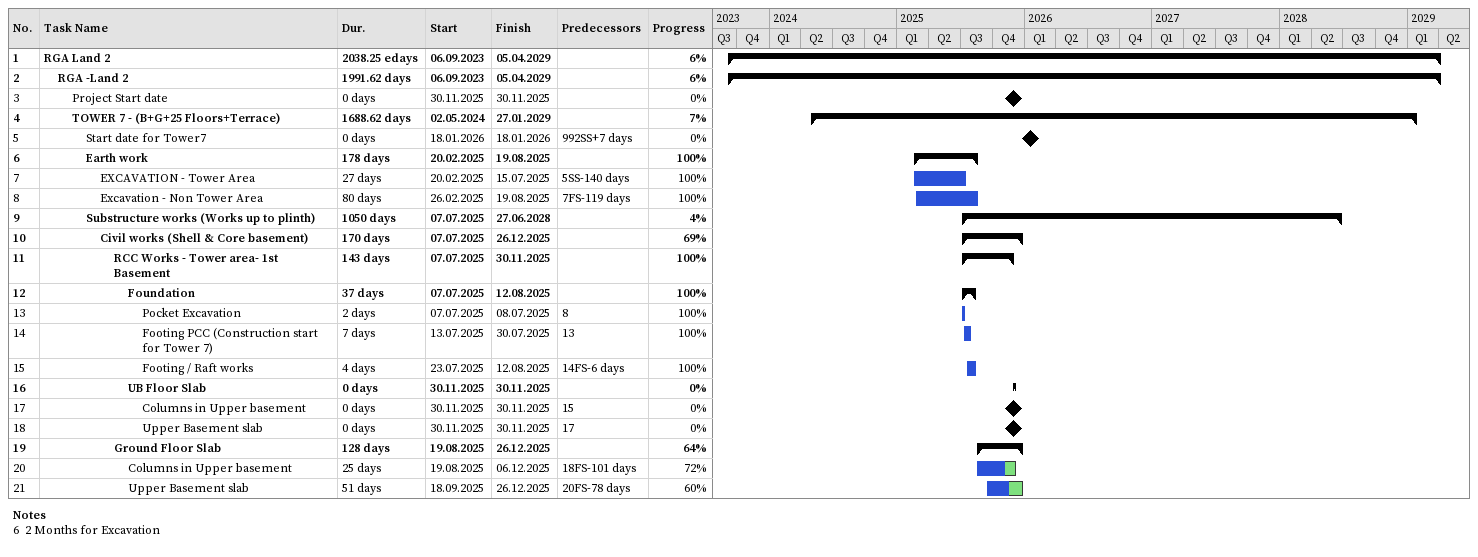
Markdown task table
| ID | Level | Task | Duration | Start | Finish | Predecessors | % complete |
|---|---|---|---|---|---|---|---|
| 1 | 1 | **RGA Land 2** | 2038.25ed | 2023-09-06 | 2029-04-05 |  | 6 |
| 2 | 2 | **RGA -Land 2** | 1991.62d | 2023-09-06 | 2029-04-05 |  | 6 |
| 3 | 3 | Project Start date | 0d | 2025-11-30 | 2025-11-30 |  | 0 |
| 4 | 3 | **TOWER 7 - (B+G+25 Floors+Terrace)** | 1688.62d | 2024-05-02 | 2029-01-27 |  | 7 |
| 5 | 4 | Start date for Tower7 | 0d | 2026-01-18 | 2026-01-18 | 992SS+7d | 0 |
| 6 | 4 | **Earth work** | 178d | 2025-02-20 | 2025-08-19 |  | 100 |
| 7 | 5 | EXCAVATION - Tower Area | 27d | 2025-02-20 | 2025-07-15 | 5SS-140d | 100 |
| 8 | 5 | Excavation - Non Tower Area | 80d | 2025-02-26 | 2025-08-19 | 7FS-119d | 100 |
| 9 | 4 | **Substructure works (Works up to plinth)** | 1050d | 2025-07-07 | 2028-06-27 |  | 4 |
| 10 | 5 | **Civil works (Shell & Core basement)** | 170d | 2025-07-07 | 2025-12-26 |  | 69 |
| 11 | 6 | **RCC Works - Tower area- 1st Basement** | 143d | 2025-07-07 | 2025-11-30 |  | 100 |
| 12 | 7 | **Foundation** | 37d | 2025-07-07 | 2025-08-12 |  | 100 |
| 13 | 8 | Pocket Excavation | 2d | 2025-07-07 | 2025-07-08 | 8 | 100 |
| 14 | 8 | Footing PCC (Construction start for Tower 7) | 7d | 2025-07-13 | 2025-07-30 | 13 | 100 |
| 15 | 8 | Footing / Raft works | 4d | 2025-07-23 | 2025-08-12 | 14FS-6d | 100 |
| 16 | 7 | **UB Floor Slab** | 0d | 2025-11-30 | 2025-11-30 |  | 0 |
| 17 | 8 | Columns in Upper basement | 0d | 2025-11-30 | 2025-11-30 | 15 | 0 |
| 18 | 8 | Upper Basement slab | 0d | 2025-11-30 | 2025-11-30 | 17 | 0 |
| 19 | 6 | **Ground Floor Slab** | 128d | 2025-08-19 | 2025-12-26 |  | 64 |
| 20 | 7 | Columns in Upper basement | 25d | 2025-08-19 | 2025-12-06 | 18FS-101d | 72 |
| 21 | 7 | Upper Basement slab | 51d | 2025-09-18 | 2025-12-26 | 20FS-78d | 60 |

Notes
- 6: 2 Months for Excavation
